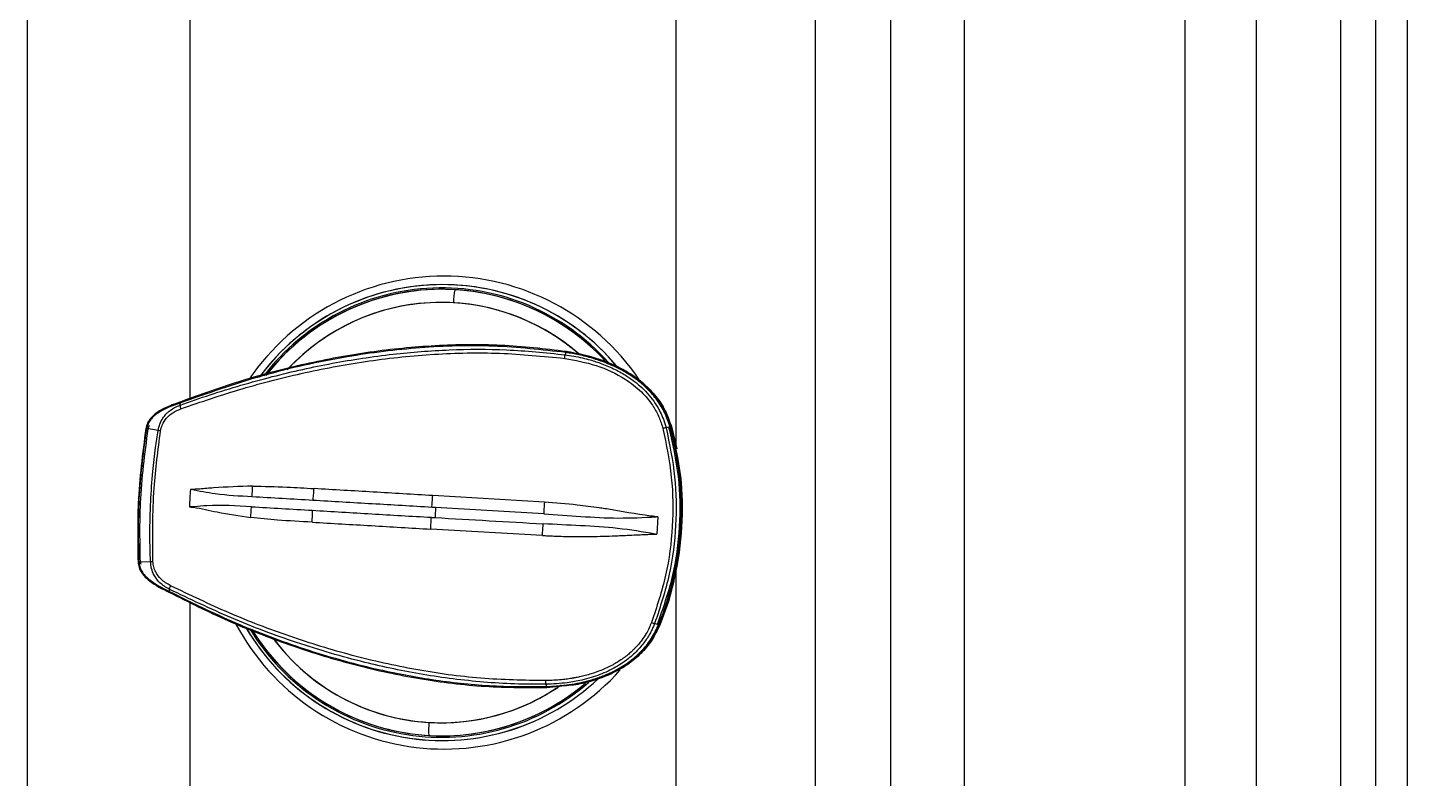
# Model space of a CAD drawing. Extents: x 525 to 613, y 487 to 635.
# Drawn here: x 604.5 to 612.53, y 561.15 to 565.51 of the extents above; entities that cross this region are included whole.
import ezdxf

# ---------------------------------------------------------------- set-up
doc = ezdxf.new("R2010")
doc.units = 0
doc.header["$MEASUREMENT"] = 0
doc.layers.add('1', color=4, linetype='Continuous')
doc.layers.add('STD TEST', color=3, linetype='Continuous')

# ---------------------------------------------------------------- blocks, each defined once
blk = doc.blocks.new('2023 VANGUARD')
at = {"layer": '1', "linetype": 'Continuous', "lineweight": 25}
blk.add_line((43.5708, -84.1416), (43.5708, -3), dxfattribs=at)
at = {"layer": '1', "color": 3, "linetype": 'Continuous', "lineweight": 25}
for p, q in [((43.3872, -83.7245), (43.3872, -3.4171)), ((43.1843, -83.4478), (43.1843, -3.6938)), ((42.6928, -82.8146), (42.6928, -4.327)), ((42.2749, -4.8358), (42.2749, -82.3058)), ((40.5639, -5.0708), (40.5639, -38.5012)), ((40.9939, -38.5708), (40.9939, -5.0708)), ((40.1244, -13.8724), (40.1244, -38.2906)), ((35.5428, -37.8119), (35.5428, -21.9122)), ((39.3168, -29.6534), (39.3168, -25.3561)), ((36.488, -29.3439), (36.488, -25.5899)), ((38.0281, -28.7039), (38.0281, -28.7041)), ((38.5224, -29.0441), (38.5215, -29.044)), ((38.6749, -29.0702), (38.6696, -29.0824)), ((38.6749, -29.0702), (38.6753, -29.0693)), ((38.678, -29.0634), (38.6772, -29.0633)), ((36.4295, -29.3641), (36.4294, -29.3632)), ((36.43, -29.3755), (36.4295, -29.3641)), ((36.3023, -29.5232), (36.2358, -29.5121)), ((36.2509, -29.4933), (36.2423, -29.5132)), ((39.2809, -29.5018), (39.2576, -29.5072)), ((39.2885, -29.5002), (39.2878, -29.5002)), ((39.2885, -29.5002), (39.3193, -29.6298)), ((39.2885, -29.5002), (39.2885, -29.5002)), ((38.5493, -29.9399), (37.8998, -29.9012)), ((38.5463, -30.0082), (37.917, -29.9711)), ((38.5381, -30.1334), (37.8884, -30.0962)), ((39.2098, -30.0253), (39.204, -30.1252)), ((36.1905, -30.2868), (36.2578, -30.2841)), ((36.1971, -30.2866), (36.2021, -30.3)), ((39.3168, -38.1518), (39.3168, -30.3054)), ((36.3656, -30.4565), (36.3655, -30.4574)), ((36.3674, -30.4457), (36.3656, -30.4565)), ((36.488, -38.2432), (36.488, -30.5154)), ((39.2137, -30.6529), (39.1911, -30.645)), ((39.221, -30.6551), (39.2203, -30.6551)), ((39.221, -30.6551), (39.221, -30.6551)), ((38.5577, -30.9984), (38.5614, -31.0107)), ((38.5614, -31.0107), (38.5617, -31.0117)), ((38.5629, -31.0177), (38.6502, -31.0074)), ((38.5638, -31.0176), (38.5629, -31.0177)), ((38.6335, -31.0094), (38.5638, -31.0176)), ((38.6336, -31.0118), (38.6481, -31.0019)), ((38.6507, -31.0118), (38.6515, -31.0117)), ((37.8766, -31.2959), (37.8766, -31.2961))]:
    blk.add_line(p, q, dxfattribs=at)
at = {"layer": '1', "color": 3, "linetype": 'Continuous', "lineweight": 25, "flags": 128}
for points in [[(39.3036, -30.3991), (39.271, -30.5166), (39.221, -30.6551)], [(39.2775, -30.4823), (39.2674, -30.5155), (39.2176, -30.6536)]]:
    blk.add_lwpolyline(points, dxfattribs=at)
at = {"layer": '1', "color": 3, "linetype": 'Continuous', "lineweight": 25}
for centre, radius, start, end in [((37.9658, -29.9972), 1.3721, 34.25768, 145.76526), ((37.9561, -29.9972), 1.3226, 40.10623, 143.63631), ((37.9561, -29.9972), 1.3226, 39.72423, 143.28724), ((37.9524, -29.9972), 1.3036, 41.88575, 142.62022), ((37.9526, -29.9976), 1.2957, 86.65788, 142.17089), ((37.9526, -29.9976), 1.2958, 86.65787, 142.13525), ((37.9524, -29.9972), 1.2955, 42.85265, 141.96702), ((37.9523, -29.9972), 1.2953, 42.55864, 141.74174), ((38.6511, -28.8039), 0.631, 170.89845, 177.83097), ((37.9521, -29.9975), 1.2958, 42.93574, 86.6378), ((37.9521, -29.9975), 1.2956, 42.95444, 86.63781), ((37.9494, -29.9976), 1.2196, 86.65572, 137.26746), ((37.9493, -29.9972), 1.2193, 48.957, 137.03762), ((37.9491, -29.9974), 1.2195, 48.94898, 86.64099), ((38.483, -29.0767), 0.1868, 351.70019, 358.25298), ((36.4805, -29.3767), 0.0506, 178.65583, 203.46013), ((36.2626, -29.8877), 0.3667, 81.53705, 83.78143), ((37.5614, -29.9788), 1.7845, 337.80633, 15.50395), ((39.3013, -29.7532), 0.2498, 100.07704, 104.47251), ((37.5633, -29.9788), 1.7866, 347.57182, 15.50348), ((36.2626, -29.9645), 0.3196, 269.14575, 271.72002), ((36.4176, -30.4505), 0.0504, 149.78485, 174.54749), ((37.9657, -30.0027), 1.3722, 208.05098, 318.36434), ((39.2538, -30.4302), 0.2238, 248.82315, 253.72322), ((37.956, -30.0027), 1.3226, 210.14411, 313.27715), ((37.956, -30.0027), 1.3227, 210.24953, 313.28008), ((37.9523, -30.0027), 1.3037, 211.1188, 310.94767), ((37.9523, -30.0027), 1.2955, 211.37042, 310.19669), ((37.9523, -30.0027), 1.2954, 211.37933, 310.18038), ((37.9528, -30.002), 1.2963, 211.67025, 266.63124), ((37.9528, -30.002), 1.2961, 211.69372, 266.63125), ((37.9492, -30.0027), 1.2193, 216.45208, 303.77767), ((37.9496, -30.0021), 1.22, 216.49372, 266.63456), ((38.3734, -30.9825), 0.1849, 355.05497, 1.63298), ((37.9523, -30.0029), 1.2954, 266.65182, 310.17519), ((37.9523, -30.0029), 1.2952, 266.65181, 310.15472), ((37.9492, -30.0028), 1.2192, 266.65086, 304.50464), ((38.4973, -31.2692), 0.6212, 175.45218, 182.46046)]:
    blk.add_arc(centre, radius, start, end, dxfattribs=at)
for points, knots in [([(38.6772, -29.0633), (38.5505, -29.0488), (38.2973, -29.0198), (37.9144, -29.0253), (37.5339, -29.0625), (37.1581, -29.1323), (36.788, -29.2286), (36.5482, -29.3146), (36.4283, -29.3576)], [0, 0, 0, 0, 0.1667058, 0.33339, 0.5000627, 0.66672, 0.8333641, 1, 1, 1, 1]), ([(38.6753, -29.0693), (38.5346, -29.0537), (38.2527, -29.0224), (37.8257, -29.0357), (37.3757, -29.0916), (36.9063, -29.1956), (36.5883, -29.3074), (36.4294, -29.3632)], [0, 0, 0, 0, 0.185335, 0.371412, 0.558404, 0.779444, 1, 1, 1, 1]), ([(36.43, -29.3755), (36.4883, -29.355), (36.6053, -29.3138), (36.7843, -29.2587), (36.9637, -29.2093), (37.1411, -29.1669), (37.3163, -29.1311), (37.4917, -29.1015), (37.7181, -29.0716), (37.9979, -29.0502), (38.3327, -29.0479), (38.5566, -29.0708), (38.6696, -29.0824)], [0, 0, 0, 0, 0.0820239, 0.1645874, 0.2476333, 0.3276577, 0.4048897, 0.4828453, 0.5615064, 0.7047937, 0.8508512, 1, 1, 1, 1]), ([(36.4341, -29.3968), (36.5528, -29.3562), (36.7902, -29.275), (37.1575, -29.1821), (37.5308, -29.1134), (37.909, -29.075), (38.2897, -29.0662), (38.5418, -29.0911), (38.6678, -29.1036)], [0, 0, 0, 0, 0.166754, 0.333479, 0.500172, 0.666827, 0.833439, 1, 1, 1, 1]), ([(38.6678, -29.1036), (38.7295, -29.1149), (38.8524, -29.1373), (39.004, -29.2079), (39.112, -29.2911), (39.1616, -29.3501), (39.1946, -29.4006), (39.2187, -29.4447), (39.2323, -29.4896), (39.2389, -29.5113)], [0, 0, 0, 0, 0.252442, 0.502952, 0.665116, 0.799001, 0.811084, 0.908696, 1, 1, 1, 1]), ([(38.6696, -29.0824), (38.7037, -29.0877), (38.7529, -29.0954), (38.8239, -29.1141), (38.8883, -29.135), (38.9605, -29.1659), (39.0397, -29.2105), (39.1215, -29.2729), (39.1849, -29.3462), (39.2225, -29.4114), (39.2436, -29.4591), (39.2527, -29.4905), (39.2576, -29.5072)], [0, 0, 0, 0, 0.134317, 0.19393, 0.286019, 0.397716, 0.499325, 0.639409, 0.796776, 0.872857, 0.932098, 1, 1, 1, 1]), ([(38.6743, -29.0758), (38.6744, -29.0753), (38.6746, -29.074), (38.675, -29.0721), (38.6755, -29.0697), (38.6761, -29.0671), (38.6766, -29.065), (38.677, -29.0635), (38.6771, -29.0634), (38.6772, -29.0633)], [0, 0, 0, 0, 0.055533, 0.165274, 0.342801, 0.555699, 0.762927, 0.910682, 1, 1, 1, 1]), ([(39.2809, -29.5018), (39.2716, -29.4741), (39.2532, -29.4194), (39.2075, -29.3455), (39.1509, -29.2795), (39.0814, -29.2208), (38.9995, -29.1697), (38.9138, -29.1306), (38.8298, -29.1022), (38.7523, -29.0821), (38.7006, -29.0735), (38.6753, -29.0693)], [0, 0, 0, 0, 0.111062, 0.219204, 0.328205, 0.441569, 0.564532, 0.695225, 0.79984, 0.902244, 1, 1, 1, 1]), ([(39.2878, -29.5002), (39.2769, -29.4687), (39.2552, -29.4057), (39.1992, -29.3222), (39.13, -29.2503), (39.0496, -29.1911), (38.9621, -29.1442), (38.8393, -29.0949), (38.742, -29.0759), (38.6772, -29.0633)], [0, 0, 0, 0, 0.1254544, 0.2508386, 0.3761085, 0.5012195, 0.62616, 0.7509429, 1, 1, 1, 1]), ([(38.678, -29.0634), (38.7429, -29.076), (38.8404, -29.095), (38.9634, -29.1445), (39.0509, -29.1915), (39.1311, -29.2507), (39.2002, -29.3226), (39.256, -29.4059), (39.2777, -29.4688), (39.2885, -29.5002)], [0, 0, 0, 0, 0.249572, 0.374545, 0.499578, 0.624656, 0.749764, 0.874883, 1, 1, 1, 1]), ([(38.799, -29.0923), (38.8008, -29.0926), (38.8032, -29.0929), (38.8055, -29.0938), (38.806, -29.094)], [0, 0, 0, 0, 0.7677721, 1, 1, 1, 1]), ([(36.4283, -29.3576), (36.3878, -29.3723), (36.3264, -29.3944), (36.2646, -29.441), (36.2392, -29.4783), (36.2337, -29.5002), (36.2309, -29.5112)], [0, 0, 0, 0, 0.4917854, 0.7431166, 0.8711461, 1, 1, 1, 1]), ([(36.4294, -29.3632), (36.3859, -29.3787), (36.3229, -29.4011), (36.2633, -29.4505), (36.2423, -29.4846), (36.2379, -29.5031), (36.2358, -29.5121)], [0, 0, 0, 0, 0.5383972, 0.7781033, 0.891276, 1, 1, 1, 1]), ([(36.3023, -29.5232), (36.3052, -29.5104), (36.311, -29.4848), (36.3276, -29.453), (36.3455, -29.4296), (36.3601, -29.4156), (36.3858, -29.3949), (36.4097, -29.3844), (36.43, -29.3755)], [0, 0, 0, 0, 0.191715, 0.382753, 0.51862, 0.620937, 0.677461, 1, 1, 1, 1]), ([(36.4318, -29.3694), (36.4316, -29.369), (36.4312, -29.3677), (36.4306, -29.3659), (36.4299, -29.3636), (36.4292, -29.3612), (36.4286, -29.3592), (36.4283, -29.3578), (36.4283, -29.3577), (36.4283, -29.3576)], [0, 0, 0, 0, 0.055533, 0.165274, 0.342801, 0.555699, 0.762927, 0.910682, 1, 1, 1, 1]), ([(36.3165, -29.5251), (36.3192, -29.5137), (36.3253, -29.4872), (36.3493, -29.4496), (36.3872, -29.417), (36.4182, -29.4037), (36.4341, -29.3968)], [0, 0, 0, 0, 0.189796, 0.444631, 0.713682, 1, 1, 1, 1]), ([(36.2309, -29.5112), (36.2121, -29.6555), (36.1785, -29.9131), (36.1834, -30.1728), (36.1855, -30.2871)], [0, 0, 0, 0, 0.5599502, 1, 1, 1, 1]), ([(36.1905, -30.2868), (36.1884, -30.1572), (36.1843, -29.8978), (36.2186, -29.6407), (36.2358, -29.5121)], [0, 0, 0, 0, 0.499974, 1, 1, 1, 1]), ([(36.2423, -29.5132), (36.2235, -29.657), (36.19, -29.9138), (36.1949, -30.1727), (36.1971, -30.2866)], [0, 0, 0, 0, 0.5599514, 1, 1, 1, 1]), ([(36.2423, -29.5132), (36.2418, -29.5131), (36.2405, -29.5129), (36.2388, -29.5126), (36.2365, -29.5122), (36.2341, -29.5118), (36.2322, -29.5115), (36.2309, -29.5112), (36.2309, -29.5112), (36.2309, -29.5112)], [0, 0, 0, 0, 0.055533, 0.165274, 0.342801, 0.555699, 0.762927, 0.910682, 1, 1, 1, 1]), ([(36.2578, -30.2841), (36.2567, -30.2529), (36.2543, -30.1831), (36.2543, -30.0673), (36.2588, -29.9237), (36.2699, -29.7728), (36.2853, -29.635), (36.2973, -29.5563), (36.3023, -29.5232)], [0, 0, 0, 0, 0.122705, 0.274469, 0.455296, 0.686948, 0.868512, 1, 1, 1, 1]), ([(36.2722, -30.284), (36.2707, -30.1417), (36.2681, -29.8876), (36.3018, -29.6359), (36.3165, -29.5251)], [0, 0, 0, 0, 0.559943, 1, 1, 1, 1]), ([(39.2389, -29.5113), (39.2584, -29.605), (39.2976, -29.7923), (39.2998, -30.0806), (39.264, -30.3666), (39.2033, -30.5481), (39.173, -30.6389)], [0, 0, 0, 0, 0.249998, 0.499994, 0.750007, 1, 1, 1, 1]), ([(39.2576, -29.5072), (39.2774, -29.6018), (39.3165, -29.7885), (39.3194, -30.0762), (39.2846, -30.3649), (39.2226, -30.5505), (39.1911, -30.645)], [0, 0, 0, 0, 0.2503087, 0.4934872, 0.741947, 1, 1, 1, 1]), ([(39.2746, -29.5035), (39.2748, -29.5035), (39.2752, -29.5034), (39.2762, -29.5031), (39.2789, -29.5024), (39.2824, -29.5015), (39.2865, -29.5004), (39.2874, -29.5002), (39.2878, -29.5002)], [0, 0, 0, 0, 0.021727, 0.048451, 0.136412, 0.464013, 0.814736, 1, 1, 1, 1]), ([(36.8511, -29.8462), (36.7757, -29.8485), (36.6731, -29.8516), (36.5598, -29.8621), (36.5192, -29.8648), (36.5042, -29.8652), (36.4999, -29.8654), (36.497, -29.8656), (36.4954, -29.8661), (36.4949, -29.8663)], [0, 0, 0, 0, 0.632717, 0.860019, 0.958232, 0.975919, 0.985986, 0.994959, 1, 1, 1, 1]), ([(36.8481, -29.9084), (36.849, -29.8991), (36.8508, -29.8803), (36.851, -29.8576), (36.8511, -29.8462)], [0, 0, 0, 0, 0.499972, 1, 1, 1, 1]), ([(36.8511, -29.8462), (36.918, -29.8474), (37.0374, -29.8495), (37.1571, -29.8572), (37.2098, -29.8605)], [0, 0, 0, 0, 0.5598189, 1, 1, 1, 1]), ([(37.2026, -29.9293), (37.2033, -29.9246), (37.2048, -29.915), (37.2068, -29.898), (37.2085, -29.8796), (37.2093, -29.8669), (37.2098, -29.8605)], [0, 0, 0, 0, 0.24784, 0.5000008, 0.7521596, 1, 1, 1, 1]), ([(37.8998, -29.9012), (37.7845, -29.8944), (37.554, -29.8808), (37.3245, -29.8673), (37.2098, -29.8605)], [0, 0, 0, 0, 0.500128, 1, 1, 1, 1]), ([(36.4899, -29.866), (36.4889, -29.8826), (36.4869, -29.9159), (36.485, -29.9492), (36.484, -29.9659)], [0, 0, 0, 0, 0.5, 1, 1, 1, 1]), ([(36.4949, -29.8663), (36.494, -29.8662), (36.4924, -29.8661), (36.4907, -29.866), (36.4899, -29.866)], [0, 0, 0, 0, 0.5, 1, 1, 1, 1]), ([(36.8481, -29.9084), (36.7768, -29.9047), (36.6582, -29.8985), (36.5415, -29.8755), (36.4949, -29.8663)], [0, 0, 0, 0, 0.600626, 1, 1, 1, 1]), ([(37.2026, -29.9293), (37.1431, -29.9258), (37.0243, -29.9188), (36.9068, -29.9119), (36.8481, -29.9084)], [0, 0, 0, 0, 0.500114, 1, 1, 1, 1]), ([(37.8947, -29.9699), (37.7791, -29.963), (37.5479, -29.9494), (37.3177, -29.936), (37.2026, -29.9293)], [0, 0, 0, 0, 0.500038, 1, 1, 1, 1]), ([(37.8947, -29.9699), (37.8951, -29.9651), (37.8959, -29.9556), (37.8973, -29.9385), (37.8986, -29.9202), (37.8994, -29.9075), (37.8998, -29.9012)], [0, 0, 0, 0, 0.247848, 0.500009, 0.752163, 1, 1, 1, 1]), ([(38.5493, -29.9399), (38.5489, -29.9462), (38.5482, -29.9588), (38.5473, -29.977), (38.5467, -29.9939), (38.5465, -30.0035), (38.5463, -30.0082)], [0, 0, 0, 0, 0.247915, 0.499992, 0.752096, 1, 1, 1, 1]), ([(39.2, -30.0247), (39.1993, -30.0245), (39.1936, -30.0228), (39.1827, -30.0218), (39.0869, -30.0107), (38.997, -29.9927), (38.9113, -29.979), (38.9103, -29.9789), (38.9066, -29.9783), (38.8925, -29.9761), (38.8367, -29.9678), (38.72, -29.9526), (38.6133, -29.9447), (38.5493, -29.9399)], [0, 0, 0, 0, 0.003082, 0.02725, 0.050121, 0.44553, 0.445662, 0.446817, 0.450122, 0.462785, 0.512261, 0.707506, 1, 1, 1, 1]), ([(36.484, -29.9659), (36.4849, -29.9659), (36.4866, -29.966), (36.4882, -29.9668), (36.489, -29.9672)], [0, 0, 0, 0, 0.486281, 1, 1, 1, 1]), ([(36.8447, -29.966), (36.7584, -29.9605), (36.6482, -29.9536), (36.5316, -29.9645), (36.4999, -29.9668), (36.4919, -29.9671), (36.4898, -29.9672), (36.4893, -29.9672), (36.4891, -29.9672), (36.489, -29.9672), (36.489, -29.9672)], [0, 0, 0, 0, 0.7300209, 0.9313737, 0.9821148, 0.9951042, 0.9985521, 0.9995228, 0.9998221, 1, 1, 1, 1]), ([(36.489, -29.9672), (36.4892, -29.9672), (36.491, -29.9674), (36.4976, -29.968), (36.55, -29.9738), (36.6634, -30.0038), (36.7751, -30.019), (36.8405, -30.028)], [0, 0, 0, 0, 0.001608, 0.01565, 0.05589, 0.446078, 1, 1, 1, 1]), ([(36.8405, -30.028), (36.8418, -30.0167), (36.8442, -29.9941), (36.8446, -29.9754), (36.8447, -29.966)], [0, 0, 0, 0, 0.500027, 1, 1, 1, 1]), ([(36.8447, -29.966), (36.9035, -29.9695), (37.0209, -29.9764), (37.1398, -29.9834), (37.1992, -29.9869)], [0, 0, 0, 0, 0.499886, 1, 1, 1, 1]), ([(37.1983, -30.0558), (37.1987, -30.0495), (37.1993, -30.0367), (37.1998, -30.0183), (37.1998, -30.0012), (37.1994, -29.9916), (37.1992, -29.9869)], [0, 0, 0, 0, 0.2478444, 0.5000038, 0.7521632, 1, 1, 1, 1]), ([(37.1992, -29.9869), (37.3143, -29.9937), (37.5445, -30.0074), (37.7757, -30.0208), (37.8913, -30.0275)], [0, 0, 0, 0, 0.499962, 1, 1, 1, 1]), ([(37.917, -29.9711), (37.9126, -29.9709), (37.9051, -29.9706), (37.8977, -29.9701), (37.8947, -29.9699)], [0, 0, 0, 0, 0.591867, 1, 1, 1, 1]), ([(37.917, -29.9711), (37.9166, -29.9753), (37.9157, -29.9838), (37.9146, -30), (37.9138, -30.0162), (37.9137, -30.0247), (37.9136, -30.0289)], [0, 0, 0, 0, 0.250241, 0.499995, 0.749751, 1, 1, 1, 1]), ([(38.5463, -30.0082), (38.6185, -30.013), (38.7632, -30.0225), (38.9803, -30.0355), (39.1263, -30.0283), (39.2, -30.0247)], [0, 0, 0, 0, 0.329609, 0.661729, 1, 1, 1, 1]), ([(37.1983, -30.0558), (37.1313, -30.0523), (37.0115, -30.0459), (36.8928, -30.0335), (36.8405, -30.028)], [0, 0, 0, 0, 0.560181, 1, 1, 1, 1]), ([(37.1983, -30.0558), (37.3131, -30.0625), (37.5426, -30.076), (37.7731, -30.0894), (37.8884, -30.0962)], [0, 0, 0, 0, 0.499872, 1, 1, 1, 1]), ([(37.8884, -30.0962), (37.8887, -30.0899), (37.8894, -30.0771), (37.8902, -30.0588), (37.8909, -30.0418), (37.8911, -30.0322), (37.8913, -30.0275)], [0, 0, 0, 0, 0.247841, 0.499996, 0.752155, 1, 1, 1, 1]), ([(37.8913, -30.0275), (37.895, -30.0278), (37.9024, -30.0282), (37.9099, -30.0287), (37.9136, -30.0289)], [0, 0, 0, 0, 0.499999, 1, 1, 1, 1]), ([(37.9136, -30.0289), (38.0186, -30.035), (38.2285, -30.0471), (38.4382, -30.0593), (38.5431, -30.0653)], [0, 0, 0, 0, 0.5000568, 1, 1, 1, 1]), ([(38.5381, -30.1334), (38.5385, -30.1271), (38.5392, -30.1145), (38.5405, -30.0964), (38.5418, -30.0795), (38.5427, -30.07), (38.5431, -30.0653)], [0, 0, 0, 0, 0.247871, 0.499983, 0.752103, 1, 1, 1, 1]), ([(39.1944, -30.1246), (39.1216, -30.1125), (38.9774, -30.0885), (38.7603, -30.0763), (38.6153, -30.069), (38.5431, -30.0653)], [0, 0, 0, 0, 0.338238, 0.670377, 1, 1, 1, 1]), ([(39.2098, -30.0253), (39.2081, -30.0252), (39.2049, -30.025), (39.2016, -30.0248), (39.2, -30.0247)], [0, 0, 0, 0, 0.5, 1, 1, 1, 1]), ([(38.5381, -30.1334), (38.5485, -30.1339), (38.571, -30.135), (38.6076, -30.1367), (38.6499, -30.1382), (38.6979, -30.1394), (38.7514, -30.1399), (38.8105, -30.1395), (38.8753, -30.1381), (38.9348, -30.1361), (38.9884, -30.1339), (39.0351, -30.1317), (39.082, -30.1296), (39.1242, -30.1278), (39.1543, -30.1266), (39.1726, -30.1261), (39.1825, -30.1259), (39.1891, -30.1255), (39.193, -30.1249), (39.1944, -30.1246)], [0, 0, 0, 0, 0.047083, 0.102822, 0.167172, 0.240062, 0.32144, 0.411316, 0.509842, 0.617397, 0.683425, 0.754852, 0.831571, 0.898217, 0.948338, 0.969627, 0.982103, 0.993555, 1, 1, 1, 1]), ([(39.1944, -30.1246), (39.196, -30.1247), (39.1992, -30.1249), (39.2024, -30.1251), (39.204, -30.1252)], [0, 0, 0, 0, 0.5, 1, 1, 1, 1]), ([(36.1905, -30.2869), (36.1899, -30.2869), (36.1885, -30.2869), (36.1869, -30.287), (36.1856, -30.2871), (36.1856, -30.2871), (36.1855, -30.2871)], [0, 0, 0, 0, 0.234543, 0.591562, 0.84612, 1, 1, 1, 1]), ([(36.1855, -30.2871), (36.187, -30.2983), (36.1899, -30.3207), (36.2109, -30.3608), (36.2668, -30.4143), (36.3251, -30.4434), (36.3637, -30.4627)], [0, 0, 0, 0, 0.1288499, 0.2568789, 0.5082126, 1, 1, 1, 1]), ([(36.1905, -30.2868), (36.1916, -30.2961), (36.1938, -30.315), (36.2106, -30.3513), (36.2641, -30.4073), (36.324, -30.4369), (36.3655, -30.4574)], [0, 0, 0, 0, 0.1087624, 0.2218972, 0.4616, 1, 1, 1, 1]), ([(36.3674, -30.4457), (36.3483, -30.4344), (36.3129, -30.4135), (36.2795, -30.3686), (36.2623, -30.3252), (36.2593, -30.2978), (36.2579, -30.2841)], [0, 0, 0, 0, 0.322452, 0.598474, 0.799025, 1, 1, 1, 1]), ([(36.374, -30.4251), (36.355, -30.4138), (36.3207, -30.3935), (36.2898, -30.3521), (36.2755, -30.3155), (36.2733, -30.2944), (36.2722, -30.284)], [0, 0, 0, 0, 0.363335, 0.653348, 0.82864, 1, 1, 1, 1]), ([(38.5583, -30.9772), (38.4317, -30.975), (38.1784, -30.9705), (37.8013, -30.9174), (37.4302, -30.8351), (37.0674, -30.7233), (36.7135, -30.588), (36.4872, -30.4794), (36.374, -30.4251)], [0, 0, 0, 0, 0.166575, 0.333185, 0.499837, 0.666527, 0.833251, 1, 1, 1, 1]), ([(36.3658, -30.4575), (36.3655, -30.4581), (36.3649, -30.4595), (36.3642, -30.4612), (36.3637, -30.4625), (36.3637, -30.4627), (36.3637, -30.4627)], [0, 0, 0, 0, 0.2563832, 0.6032155, 0.8505101, 1, 1, 1, 1]), ([(36.3637, -30.4627), (36.4778, -30.5194), (36.7059, -30.6328), (37.0622, -30.7717), (37.4274, -30.885), (37.801, -30.9663), (38.1806, -31.0166), (38.4355, -31.0173), (38.5629, -31.0177)], [0, 0, 0, 0, 0.166636, 0.33328, 0.499937, 0.66661, 0.833294, 1, 1, 1, 1]), ([(36.3655, -30.4574), (36.4935, -30.5206), (36.7499, -30.6474), (37.1522, -30.7977), (37.5354, -30.9063), (37.8953, -30.9744), (38.228, -31.012), (38.4506, -31.0118), (38.5617, -31.0117)], [0, 0, 0, 0, 0.187062, 0.374643, 0.561878, 0.70843, 0.854413, 1, 1, 1, 1]), ([(38.5577, -30.9985), (38.4969, -30.9983), (38.3762, -30.9981), (38.1964, -30.9868), (38.0192, -30.9684), (37.8449, -30.9427), (37.6735, -30.9104), (37.4263, -30.8542), (37.1084, -30.7607), (36.7278, -30.618), (36.4868, -30.5028), (36.3674, -30.4457)], [0, 0, 0, 0, 0.0797076, 0.1584602, 0.2363354, 0.3133872, 0.3896496, 0.4651402, 0.6462113, 0.8246439, 1, 1, 1, 1]), ([(39.1911, -30.645), (39.188, -30.6527), (39.1815, -30.6688), (39.1695, -30.6932), (39.1551, -30.7188), (39.1378, -30.7453), (39.108, -30.7847), (39.0653, -30.8289), (39.0124, -30.8699), (38.965, -30.8993), (38.9197, -30.9225), (38.8719, -30.9427), (38.8205, -30.9601), (38.7574, -30.9768), (38.6697, -30.9932), (38.5995, -30.9965), (38.5577, -30.9984)], [0, 0, 0, 0, 0.032343, 0.067621, 0.105834, 0.146976, 0.191052, 0.298234, 0.384938, 0.451123, 0.515508, 0.582863, 0.653192, 0.726484, 0.83706, 1, 1, 1, 1]), ([(39.173, -30.6389), (39.1635, -30.6604), (39.1478, -30.6964), (39.123, -30.7332), (39.1077, -30.7533), (39.0985, -30.7646), (39.0889, -30.7756), (39.0819, -30.7831), (39.0776, -30.7876), (39.0747, -30.7906), (39.0673, -30.798), (39.0539, -30.8108), (39.0336, -30.8284), (39.0088, -30.8473), (38.9819, -30.8654), (38.9633, -30.8764), (38.951, -30.8833), (38.9265, -30.8967), (38.8831, -30.9167), (38.8297, -30.9355), (38.7882, -30.9473), (38.7632, -30.9533), (38.7454, -30.9571), (38.7343, -30.9594), (38.7241, -30.9613), (38.7176, -30.9625), (38.7147, -30.963), (38.7134, -30.9632), (38.7129, -30.9633), (38.7126, -30.9633), (38.7125, -30.9633), (38.7125, -30.9633), (38.7125, -30.9633), (38.7125, -30.9633), (38.7124, -30.9633), (38.7124, -30.9633), (38.7124, -30.9634), (38.7121, -30.9634), (38.7112, -30.9636), (38.699, -30.9656), (38.6783, -30.9687), (38.628, -30.9747), (38.5887, -30.9761), (38.5583, -30.9772)], [0, 0, 0, 0, 0.094564, 0.157962, 0.177954, 0.1964, 0.216676, 0.23695, 0.237506, 0.241865, 0.253961, 0.279453, 0.31664, 0.361916, 0.404993, 0.44719, 0.448763, 0.461839, 0.559544, 0.640686, 0.689597, 0.73344, 0.744279, 0.7628, 0.779099, 0.78627, 0.789425, 0.790813, 0.791424, 0.791693, 0.791811, 0.791863, 0.791904, 0.791905, 0.791908, 0.791921, 0.791969, 0.79216, 0.792919, 0.795947, 0.841684, 0.877266, 1, 1, 1, 1]), ([(38.5617, -31.0117), (38.6008, -31.0094), (38.6809, -31.0047), (38.7827, -30.9845), (38.8656, -30.9596), (38.9277, -30.935), (38.9931, -30.9018), (39.0598, -30.8575), (39.1233, -30.7986), (39.1768, -30.7309), (39.2012, -30.6792), (39.2137, -30.6529)], [0, 0, 0, 0, 0.1490812, 0.3059578, 0.3942999, 0.4788421, 0.5602316, 0.6736479, 0.7827215, 0.8893082, 1, 1, 1, 1]), ([(38.6502, -31.0074), (38.6867, -31.0044), (38.7562, -30.9986), (38.8553, -30.9704), (38.9478, -30.9343), (39.0344, -30.8849), (39.1115, -30.8216), (39.1769, -30.7452), (39.2058, -30.6852), (39.2203, -30.6551)], [0, 0, 0, 0, 0.155512, 0.295841, 0.436346, 0.577042, 0.717917, 0.858921, 1, 1, 1, 1]), ([(39.221, -30.6551), (39.2066, -30.6851), (39.1778, -30.7449), (39.1126, -30.8212), (39.0356, -30.8845), (38.9491, -30.934), (38.8566, -30.97), (38.7685, -30.9958), (38.7105, -31.001), (38.6853, -31.0033)], [0, 0, 0, 0, 0.147974, 0.295946, 0.443896, 0.591788, 0.739613, 0.887382, 1, 1, 1, 1]), ([(39.2076, -30.6504), (39.2077, -30.6504), (39.2081, -30.6506), (39.2091, -30.651), (39.2117, -30.652), (39.2151, -30.6533), (39.219, -30.6548), (39.2199, -30.655), (39.2203, -30.6551)], [0, 0, 0, 0, 0.0228007, 0.0500876, 0.1354369, 0.4635725, 0.81489, 1, 1, 1, 1]), ([(38.5621, -31.0116), (38.5622, -31.0124), (38.5623, -31.0141), (38.5626, -31.016), (38.5628, -31.0175), (38.5629, -31.0176), (38.5629, -31.0177)], [0, 0, 0, 0, 0.272759, 0.611953, 0.853802, 1, 1, 1, 1]), ([(38.6853, -31.0033), (38.6822, -31.0039), (38.675, -31.0052), (38.6677, -31.0056), (38.6635, -31.0058)], [0, 0, 0, 0, 0.437377, 1, 1, 1, 1])]:
    blk.add_open_spline(points, degree=3, knots=knots, dxfattribs=at)
for points in [[(39.2076, -30.6504), (39.2401, -30.5584), (39.3053, -30.3743), (39.3432, -30.0829), (39.3395, -29.7891), (39.2962, -29.5987), (39.2746, -29.5035)], [(39.2203, -30.6551), (39.2531, -30.5625), (39.3187, -30.3771), (39.3568, -30.0837), (39.3531, -29.7878), (39.3095, -29.596), (39.2878, -29.5002)]]:
    blk.add_open_spline(points, degree=3, dxfattribs=at)
blk = doc.blocks.new('2026 Vanguard')
at = {"layer": 'STD TEST', "color": 1}
blk.add_blockref('2023 VANGUARD', (44.1613, 88.209), dxfattribs=at)

msp = doc.modelspace()

# ---------------------------------------------------------------- block references
at = {"layer": '1'}
msp.add_blockref('2026 Vanguard', (524.7985, 504.4821), dxfattribs=at)

doc.saveas('drawing.dxf')
